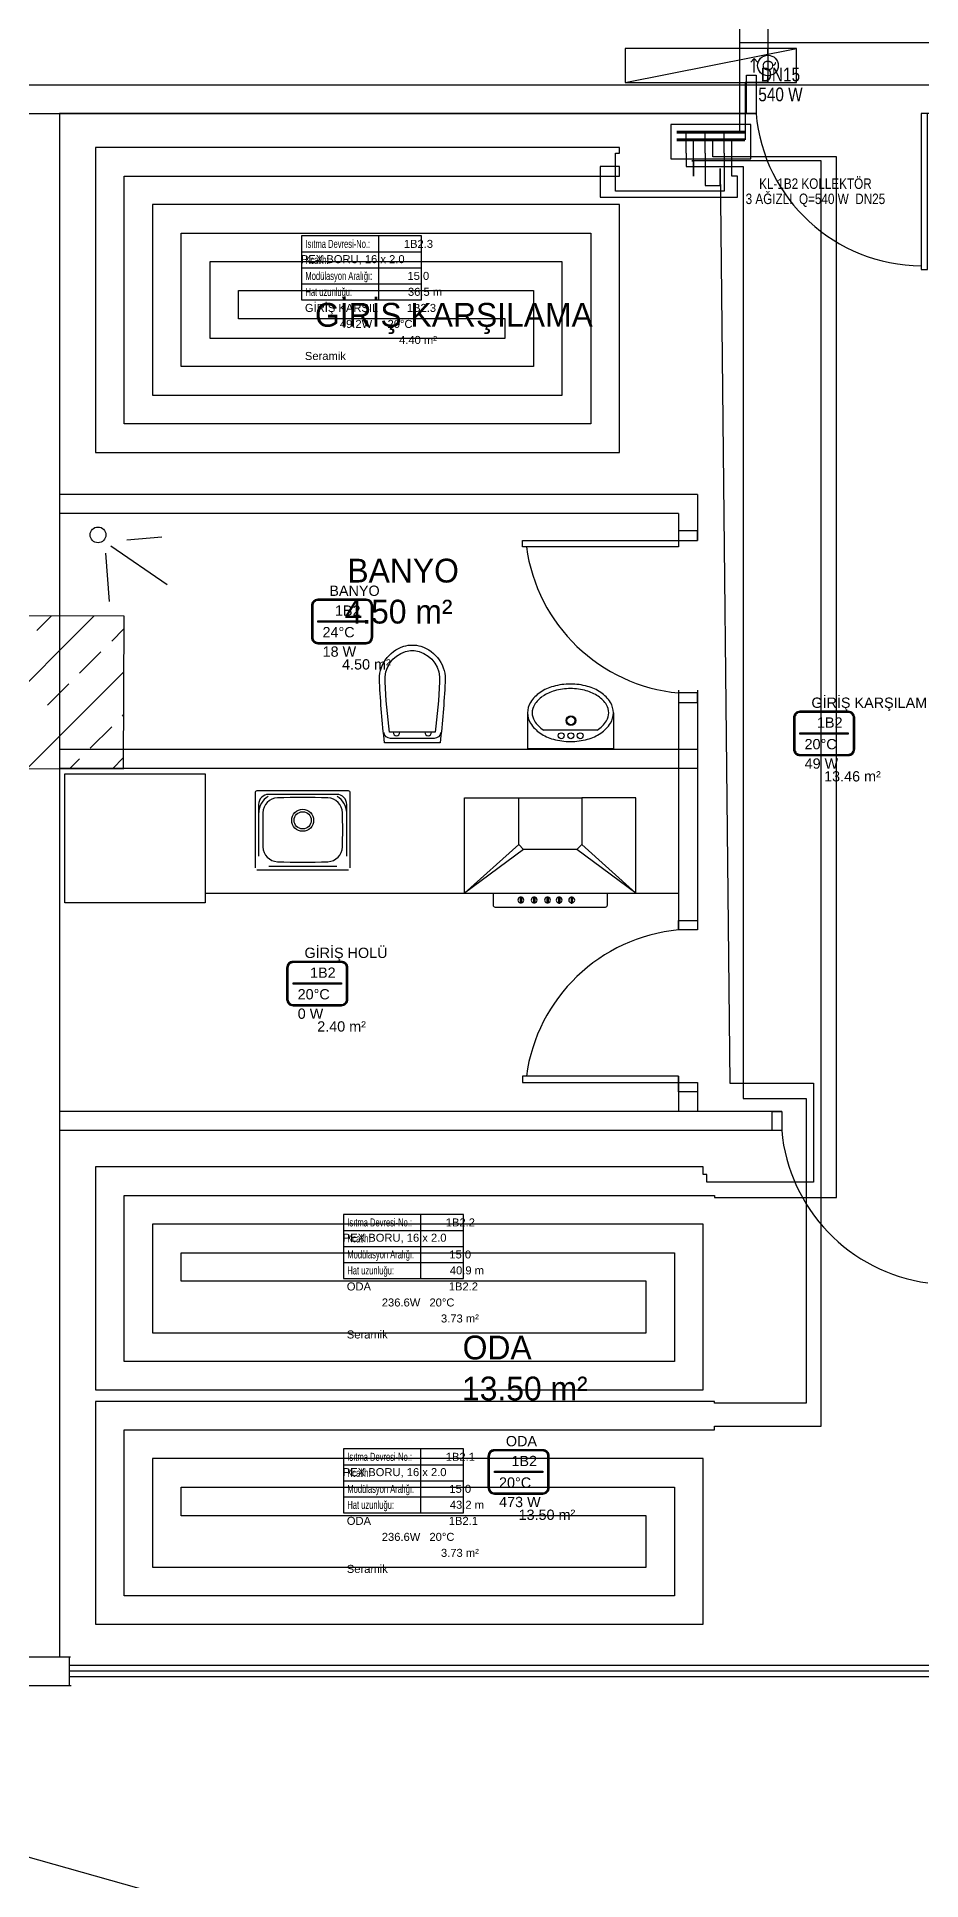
# Model space of a CAD drawing. Header units: centimetres. Extents: x 247996 to 315152, y -468471 to -440326.
# Drawn here: x 285814 to 286278, y -442834 to -441867 of the extents above; entities that cross this region are included whole.
import ezdxf
from ezdxf.enums import TextEntityAlignment as Align

# ---------------------------------------------------------------- set-up
doc = ezdxf.new("R2010")
doc.units = ezdxf.units.CM
doc.linetypes.add('ISITMA DONUS HATTI', pattern=[1.66, 1.57, -0.02, -0.07])
for name, color, linetype in [('SCOTT-MKDU0', 50, 'Continuous'), ('SCOTT-MTY-ISIKAYBIMAHAL', 2, 'Continuous'), ('SCOTT-MTY-KALORIMETRE', 6, 'Continuous'), ('SCOTT-MTY-KOLLETÖR', 7, 'Continuous'), ('SCOTT-MTY-PEX-BORU', 1, 'Continuous'), ('SCOTT-MTY-RADYATÖR', 2, 'Continuous'), ('SCOTT-MTY-SAYAC', 3, 'Continuous')]:
    doc.layers.add(name, color=color, linetype=linetype)
for name, color, linetype, lineweight in [('SCOTT-MTY-ISITMA-CAP', 41, 'Continuous', 30), ('SCOTT-MTY-ISITMA-DONUS-BORU', 30, 'ISITMA DONUS HATTI', 30), ('SCOTT-MTY-ISITMA-GIDIS-BORU', 10, 'Continuous', 30)]:
    doc.layers.add(name, color=color, linetype=linetype, lineweight=lineweight)
doc.styles.add('MtXpl_Comic_Sans_MS', font='comic.ttf')
doc.styles.add('MTYCAPLT', font='arial.ttf')
doc.styles.add('ROTAS', font='arial.ttf')

# ---------------------------------------------------------------- blocks, each defined once
blk = doc.blocks.new('T-DOLAP')
blk.add_line((-45, -9), (45, 9))
blk.add_lwpolyline([(-45, -9), (45, -9), (45, 9), (-45, 9)], close=True)
blk = doc.blocks.new('T-KALORIMETRE')
for p, q in [((-10, 0), (-6, 0)), ((6, 0), (10, 0))]:
    blk.add_line(p, q)
blk.add_lwpolyline([(-4, 8), (4, 8), (2, 10), (4, 8), (2, 6)])
blk.add_circle((0, 0), 6)
at = {"style": 'ROTAS'}
blk.add_text('Q', height=6, dxfattribs=at).set_placement((0, 0), align=Align.MIDDLE_CENTER)
blk = doc.blocks.new('MTY-ETIKET')
at = {"layer": 'SCOTT-MTY-RADYATÖR'}
for p, q in [((2.69, 0), (2.69, 8)), ((-7, 6), (8, 6)), ((-7, 4), (8, 4)), ((-7, 2), (8, 2))]:
    blk.add_line(p, q, dxfattribs=at)
blk.add_lwpolyline([(8, 0), (8, 8), (-7, 8), (-7, 0)], close=True, dxfattribs=at)
at = {"layer": 'SCOTT-MTY-RADYATÖR', "style": 'MTYCAPLT', "width": 0.65}
for s, p in [('Isıtma Devresi-No.:', (-6.5, 7)), ('Kcal/h:', (-6.5, 5)), ('Modülasyon Aralığı:', (-6.5, 3)), ('Hat uzunluğu:', (-6.5, 1))]:
    blk.add_text(s, height=1, rotation=360, dxfattribs=at).set_placement(p, align=Align.MIDDLE_LEFT)
for tag, p in [('NO1_001', (5.8, 6.5)), ('AR_001', (6.25, 2.5)), ('UZ_001', (6.31, 0.51))]:
    blk.add_attdef(tag, p, '', height=1, rotation=360, dxfattribs=at)
at = {"layer": 'SCOTT-MTY-RADYATÖR', "color": 2, "style": 'MTYCAPLT', "width": 0.65}
for tag, p in [('BORU_001', (-7.07, 4.59)), ('YER_001', (2.9, 4.5))]:
    blk.add_attdef(tag, p, '', height=1, dxfattribs=at)
blk = doc.blocks.new('MTY-RADYATOR MAHAL')
at = {"layer": 'SCOTT-MTY-ISIKAYBIMAHAL', "color": 2}
for points in [[(-35.7, 18.4), (-35.7, -18.4, 0.414214), (-28.2, -25.9), (28.2, -25.9, 0.414214), (35.7, -18.4), (35.7, 18.4, 0.414214), (28.2, 25.9), (-28.2, 25.9, 0.414214)], [(-34.2, 18.4), (-34.2, -18.4, 0.414214), (-28.2, -24.4), (28.2, -24.4, 0.414214), (34.2, -18.4), (34.2, 18.4, 0.414214), (28.2, 24.4), (-28.2, 24.4, 0.414214)]]:
    blk.add_lwpolyline(points, format="xyb", close=True, dxfattribs=at)
at = {"layer": 'SCOTT-MTY-ISIKAYBIMAHAL', "color": 4}
for points in [[(-35.2, 18.4), (-35.2, -18.4, 0.414214), (-28.2, -25.4), (28.2, -25.4, 0.414214), (35.2, -18.4), (35.2, 18.4, 0.414214), (28.2, 25.4), (-28.2, 25.4, 0.414214)], [(-34.7, 18.4), (-34.7, -18.4, 0.414214), (-28.2, -24.9), (28.2, -24.9, 0.414214), (34.7, -18.4), (34.7, 18.4, 0.414214), (28.2, 24.9), (-28.2, 24.9, 0.414214)]]:
    blk.add_lwpolyline(points, format="xyb", close=True, dxfattribs=at)
at = {"layer": 'SCOTT-MTY-ISIKAYBIMAHAL', "color": 2}
blk.add_lwpolyline([(-28.2, 0.8), (28.2, 0.8), (28.2, -0.8), (-28.2, -0.8)], close=True, dxfattribs=at)
at = {"layer": 'SCOTT-MTY-ISIKAYBIMAHAL', "color": 1, "style": 'MTYCAPLT', "width": 0.65}
for tag, p in [('MAHAL_001', (-14.9, 29.8)), ('NO_001', (-8.3, 6.7))]:
    blk.add_attdef(tag, p, '', height=12, rotation=360, dxfattribs=at)
at = {"layer": 'SCOTT-MTY-ISIKAYBIMAHAL', "color": 4, "style": 'MTYCAPLT', "width": 0.65}
for tag, p in [('DERECE_001', (-22.8, -18.5)), ('ISIKAYBI_001', (-22.7, -41.1))]:
    blk.add_attdef(tag, p, '', height=12, rotation=360, dxfattribs=at)
blk.add_attdef('ALAN', text='', height=12, rotation=360, dxfattribs=at).set_placement((0, -50), align=Align.MIDDLE_LEFT)

msp = doc.modelspace()

# ---------------------------------------------------------------- linework, layer by layer
at = {"layer": 'SCOTT-MKDU0', "color": 8, "ltscale": 0.03}
for p, q in [((285311.1, -441892.11), (286565.75, -441892.11)), ((285450.46, -441892.11), (286191.74, -441892.11)), ((285450.46, -441907.11), (286191.74, -441907.11)), ((285826.1, -441907.11), (285826.1, -442687.11)), ((285826.1, -441907.11), (285826.1, -442717.11)), ((286191.74, -441907.11), (285826.1, -441907.11)), ((285826.1, -441907.11), (285826.1, -442717.11)), ((286311.1, -441907.11), (286278.43, -441907.11)), ((286161.1, -442107.11), (285826.1, -442107.11)), ((286161.1, -442107.11), (286161.1, -442131.2)), ((286151.1, -442117.11), (285826.1, -442117.11)), ((286151.1, -442117.11), (286151.1, -442134.52)), ((285850.22, -442137.96), (285852.18, -442163.33)), ((285853.01, -442134.06), (285882.58, -442154.27)), ((285861.43, -442130.82), (285879.8, -442129.4)), ((285779.74, -442235.37), (285844.12, -442170.99)), ((285859.96, -442171.04), (285779.96, -442170.77)), ((285814.21, -442178.45), (285821.74, -442170.91)), ((285859.68, -442251.04), (285859.96, -442171.04)), ((285853.49, -442184.06), (285859.93, -442177.62)), ((285836.66, -442200.9), (285847.88, -442189.67)), ((285809.14, -442250.87), (285859.86, -442200.15)), ((285819.82, -442217.74), (285831.04, -442206.51)), ((286151.1, -442209.77), (286151.1, -442335.64)), ((286161.1, -442209.73), (286161.1, -442335.64)), ((285859.11, -442223.35), (285859.78, -442222.68)), ((286071.82, -442221.66), (286071.82, -442240.32)), ((286116.85, -442221.66), (286116.85, -442240.32)), ((285842.27, -442240.19), (285853.49, -442228.96)), ((286080.28, -442230.69), (286108.38, -442230.69)), ((286161.1, -442240.88), (285826.1, -442240.88)), ((286071.82, -442240.32), (286116.85, -442240.32)), ((285779.68, -442250.77), (285859.68, -442251.04)), ((286161.1, -442250.88), (285826.1, -442250.88)), ((285828.96, -442253.65), (285902.58, -442253.65)), ((285828.96, -442321.34), (285828.96, -442253.65)), ((285831.51, -442250.95), (285836.66, -442245.8)), ((285853.89, -442251.02), (285859.7, -442245.21)), ((285902.58, -442253.65), (285902.58, -442321.34)), ((285928.76, -442263.64), (285928.76, -442303.07)), ((285977.76, -442262.64), (285929.76, -442262.64)), ((285978.76, -442303.07), (285978.76, -442263.64)), ((285930.61, -442269.79), (285930.61, -442296.92)), ((285971.61, -442264.49), (285935.91, -442264.49)), ((285976.91, -442296.92), (285976.91, -442269.79)), ((286038.73, -442266.35), (286067.23, -442266.35)), ((286038.73, -442316.35), (286038.73, -442266.35)), ((286128.73, -442266.35), (286100.23, -442266.35)), ((286128.73, -442316.35), (286128.73, -442266.35)), ((286038.73, -442316.35), (286067.23, -442290.85)), ((286100.23, -442290.85), (286128.73, -442316.35)), ((285935.91, -442302.22), (285971.61, -442302.22)), ((286069.73, -442293.35), (286038.73, -442316.35)), ((286128.73, -442316.35), (286097.73, -442293.35)), ((285929.76, -442304.07), (285977.76, -442304.07)), ((285902.58, -442321.34), (285828.96, -442321.34)), ((285902.58, -442316.34), (286151.1, -442316.34)), ((285902.58, -442316.34), (286151.1, -442316.34)), ((286038.73, -442316.35), (286128.73, -442316.35)), ((286053.75, -442316.35), (286053.75, -442322.65)), ((286067.94, -442318.4), (286067.94, -442320.97)), ((286068.56, -442318.4), (286067.94, -442318.4)), ((286067.94, -442320.97), (286067.94, -442321.49)), ((286068.56, -442321.49), (286067.94, -442321.49)), ((286068.56, -442318.4), (286068.56, -442320.97)), ((286068.56, -442320.97), (286068.56, -442321.48)), ((286074.94, -442318.4), (286074.94, -442320.97)), ((286075.56, -442318.4), (286074.94, -442318.4)), ((286074.94, -442320.97), (286074.94, -442321.49)), ((286075.56, -442321.49), (286074.94, -442321.49)), ((286075.56, -442318.4), (286075.56, -442320.97)), ((286075.56, -442320.97), (286075.56, -442321.48)), ((286081.93, -442318.4), (286081.93, -442320.97)), ((286082.55, -442318.4), (286081.93, -442318.4)), ((286081.93, -442320.97), (286081.93, -442321.49)), ((286082.55, -442321.49), (286081.93, -442321.49)), ((286082.55, -442318.4), (286082.55, -442320.97)), ((286082.55, -442320.97), (286082.55, -442321.49)), ((286088.08, -442318.4), (286088.08, -442320.97)), ((286088.7, -442318.4), (286088.08, -442318.4)), ((286088.08, -442320.97), (286088.08, -442321.49)), ((286088.08, -442321.49), (286088.7, -442321.49)), ((286088.7, -442318.4), (286088.7, -442320.97)), ((286088.7, -442320.97), (286088.7, -442321.49)), ((286094.67, -442318.4), (286094.67, -442320.97)), ((286095.28, -442318.4), (286094.67, -442318.4)), ((286094.67, -442320.97), (286094.67, -442321.49)), ((286094.67, -442321.49), (286095.28, -442321.49)), ((286095.28, -442318.4), (286095.28, -442320.97)), ((286095.28, -442320.97), (286095.28, -442321.49)), ((286113.75, -442322.65), (286113.75, -442316.35)), ((286054.75, -442323.65), (286112.75, -442323.65)), ((286151.1, -442412.32), (286151.1, -442430.88)), ((286161.1, -442415.64), (286161.1, -442430.88)), ((286205.21, -442430.88), (285826.1, -442430.88)), ((286205.21, -442440.88), (285826.1, -442440.88)), ((285806.1, -442717.11), (285831.95, -442717.11)), ((285826.1, -442717.11), (285831.95, -442717.11)), ((285831.1, -442717.11), (285831.1, -442732.11)), ((286294.34, -442721.61), (285831.1, -442721.61)), ((286294.34, -442724.61), (285831.1, -442724.61)), ((286294.34, -442727.61), (285831.1, -442727.61)), ((286802.68, -443102.11), (285492.99, -442732.87)), ((285806.1, -442732.11), (285832.28, -442732.11))]:
    msp.add_line(p, q, dxfattribs=at)
for points in [[(286186.74, -441887.11), (286191.74, -441887.11), (286191.74, -441907.11), (286186.74, -441907.11), (286186.74, -441887.11)], [(286186.74, -441887.11), (286191.74, -441887.11), (286191.74, -441907.11), (286186.74, -441907.11), (286186.74, -441887.11)], [(286186.74, -441887.11), (286191.74, -441887.11), (286191.74, -441907.11), (286186.74, -441907.11), (286186.74, -441887.11)], [(286161.1, -442131.2), (286161.1, -442126.2), (286151.1, -442126.2), (286151.1, -442131.2), (286161.1, -442131.2)], [(286161.1, -442216.2), (286161.1, -442211.2), (286151.1, -442211.2), (286151.1, -442216.2), (286161.1, -442216.2)], [(286161.1, -442330.64), (286161.1, -442335.64), (286151.1, -442335.64), (286151.1, -442330.64), (286161.1, -442330.64)], [(286161.1, -442415.64), (286161.1, -442420.64), (286151.1, -442420.64), (286151.1, -442415.64), (286161.1, -442415.64)], [(286200.21, -442430.88), (286205.21, -442430.88), (286205.21, -442440.88), (286200.21, -442440.88), (286200.21, -442430.88)]]:
    msp.add_lwpolyline(points, dxfattribs=at)
for points in [[(286281.74, -441907.11), (286278.43, -441907.11), (286278.43, -441988.98), (286281.74, -441988.98)], [(286151.1, -442131.2), (286151.1, -442134.52), (286069.23, -442134.52), (286069.23, -442131.2)], [(286151.1, -442415.64), (286151.1, -442412.32), (286069.23, -442412.32), (286069.23, -442415.64)]]:
    msp.add_lwpolyline(points, close=True, dxfattribs=at)
for points in [[(285996.73, -442237.47, -0.01664), (285994.11, -442205.64, -0.351622), (286006.9, -442186.72, -0.068714), (286011.32, -442186.11, -0.068714), (286015.74, -442186.72, -0.351622), (286028.52, -442205.64, -0.01664), (286025.91, -442237.47)], [(285999.3, -442231.9, -0.016866), (285996.99, -442205.45, -0.351778), (286007.71, -442189.48, -0.068022), (286011.32, -442188.99, -0.068022), (286014.92, -442189.48, -0.351778), (286025.65, -442205.45, -0.016866), (286023.34, -442231.9)]]:
    msp.add_lwpolyline(points, format="xyb", close=True, dxfattribs=at)
msp.add_lwpolyline([(286026.19, -442232.02, -0.389191), (286022.84, -442235.09), (286011.32, -442235.09), (285999.8, -442235.09, -0.389191), (285996.45, -442232.02, -0.389191)], format="xyb", dxfattribs=at)
for centre, radius in [((285846.31, -442128.31, 51), 4.14), ((286094.58, -442225.78), 2.52), ((286094.58, -442225.78), 2.12), ((286089.48, -442233.72), 1.56), ((286094.53, -442233.72), 1.56), ((286099.45, -442233.72), 1.56)]:
    msp.add_circle(centre, radius, dxfattribs=at)
for centre, radius, start, end in [((286278.99, -441899.45), 87.59, 185.01909, 269.63134), ((286278.99, -441899.45), 87.59, 185.01909, 269.63134), ((286278.99, -441899.45), 87.59, 185.01909, 269.63134), ((286159.33, -442122.64), 88.95, 187.67474, 264.69191), ((286087.98, -442225.27), 17.19, 123.83466, 148.28659), ((286087.98, -442225.27), 14.8, 123.83466, 148.28659), ((286091.82, -442230.99), 24.08, 105.51757, 123.83466), ((286091.82, -442230.99), 21.68, 105.51757, 123.83466), ((286094.33, -442240.04), 33.47, 90, 105.51757), ((286094.33, -442240.04), 31.07, 90, 105.51757), ((286094.33, -442240.04), 33.47, 74.48243, 90), ((286094.33, -442240.04), 31.07, 74.48243, 90), ((286096.84, -442230.99), 21.68, 56.16534, 74.48243), ((286096.84, -442230.99), 24.08, 56.16534, 74.48243), ((286100.68, -442225.27), 14.8, 31.71341, 56.16534), ((286100.68, -442225.27), 17.19, 31.71341, 56.16534), ((286082.15, -442221.66), 10.33, 148.28659, 180), ((286082.15, -442221.66), 10.33, 180, 211.71341), ((286082.15, -442221.66), 7.93, 148.28659, 180), ((286082.15, -442221.66), 7.93, 180, 211.71341), ((286106.52, -442221.66), 7.93, 0, 31.71341), ((286106.52, -442221.66), 7.93, 328.28659, 0), ((286106.52, -442221.66), 10.33, 0, 31.71341), ((286106.52, -442221.66), 10.33, 328.28659, 0), ((286003.01, -442231.9), 1.78, 180, 0), ((286019.62, -442231.9), 1.78, 180, 0), ((286087.98, -442218.06), 17.19, 211.71341, 236.16534), ((286087.98, -442218.06), 14.8, 211.71341, 238.62326), ((286091.82, -442212.33), 24.08, 236.16534, 254.48243), ((286096.84, -442212.33), 24.08, 285.51757, 303.83466), ((286100.68, -442218.06), 14.8, 301.37674, 328.28659), ((286100.68, -442218.06), 17.19, 303.83466, 328.28659), ((286094.33, -442203.29), 33.47, 254.48243, 270), ((286094.33, -442203.29), 33.47, 270, 285.51757), ((286068.28, -442319.96), 1.54, 102.62331, 257.3765), ((286068.28, -442319.96), 1.54, 280.53795, 79.42462), ((286075.27, -442319.96), 1.54, 102.62331, 257.3765), ((286075.27, -442319.96), 1.54, 280.53795, 79.42462), ((286082.27, -442319.96), 1.54, 102.62331, 257.3765), ((286082.27, -442319.96), 1.54, 280.53795, 79.42462), ((286088.42, -442319.96), 1.54, 102.62331, 257.3765), ((286088.42, -442319.96), 1.54, 280.53795, 79.42462), ((286095, -442319.96), 1.54, 102.62331, 257.3765), ((286095, -442319.96), 1.54, 280.53795, 79.42462), ((286054.75, -442322.65), 1, 180, 270), ((286112.75, -442322.65), 1, 270, 0), ((286159.33, -442424.2), 88.95, 95.30809, 172.32526), ((286293.78, -442432.65), 88.95, 185.30809, 262.32526)]:
    msp.add_arc(centre, radius, start, end, dxfattribs=at)
for centre, major_axis, start_param, end_param in [((285929.76, -442263.64), (-0.707, 0.707), -0.785398, 0.785398), ((285977.76, -442263.64), (-0.707, 0.707), 3.926991, 5.497787), ((285935.91, -442269.79), (-3.75, 3.75), -0.785398, 0.785398), ((285940.75, -442274.31), (-7.14, 7.14), -0.258001, 0.758428), ((285940.88, -442274.32), (5.66, 5.66), 0.825137, 2.329224), ((285953.76, -442598.32), (-332.25, 0), 4.67265, 4.752129), ((285953.76, -442278.07), (4.07, 4.07), 3.926991, 10.210176), ((285966.64, -442274.32), (5.66, 5.66), 5.524757, 7.028844), ((285971.61, -442269.79), (3.75, 3.75), 5.497787, 7.068583), ((285966.76, -442274.31), (7.14, 7.14), 5.524757, 6.541187), ((286265.01, -442283.07), (-234.94, 234.94), 0.758428, 0.812368), ((285953.76, -442278.07), (3.18, 3.18), 3.926991, 10.210176), ((285642.51, -442283.07), (234.94, 234.94), 5.470817, 5.524757), ((285940.88, -442291.81), (-5.66, 5.66), 0.812368, 2.316455), ((285966.64, -442291.81), (-5.66, 5.66), 2.395934, 3.900021), ((285953.76, -441967.82), (-332.25, 0), 1.531058, 1.610536)]:
    msp.add_ellipse(centre, major_axis=major_axis, ratio=1, start_param=start_param, end_param=end_param, dxfattribs=at)
at = {"layer": 'SCOTT-MKDU0', "color": 8, "ltscale": 0.03, "invisible_edges": 4}
for points in [[(286067.23, -442266.35), (286100.23, -442266.35), (286100.23, -442290.85), (286067.23, -442290.85)], [(286097.73, -442293.35), (286069.73, -442293.35), (286067.23, -442290.85), (286100.23, -442290.85)]]:
    msp.add_3dface(points, dxfattribs=at)
at = {"layer": 'SCOTT-MTY-ISITMA-DONUS-BORU'}
for points in [[(286198, -441860), (286198, -441873)], [(286198, -441873), (286198, -441891)], [(286198, -441891), (286186, -441891), (286186, -441921)], [(286159, -441928), (286159, -441921)], [(286169, -441928), (286169, -441921)], [(286179, -441928), (286179, -441921)]]:
    msp.add_lwpolyline(points, dxfattribs=at)
at = {"layer": 'SCOTT-MTY-ISITMA-DONUS-BORU', "const_width": 1.6}
msp.add_lwpolyline([(286150, -441921), (286186, -441921)], dxfattribs=at)
at = {"layer": 'SCOTT-MTY-ISITMA-GIDIS-BORU'}
for points in [[(285735, -441765), (286183, -441765), (286183, -441870)], [(286183, -441870), (286475, -441870)], [(286183, -441870), (286183, -441873)], [(286183, -441873), (286183, -441891)], [(286183, -441891), (286183, -441917)], [(286155, -441928), (286155, -441917)], [(286165, -441928), (286165, -441917)], [(286175, -441928), (286175, -441917)]]:
    msp.add_lwpolyline(points, dxfattribs=at)
at = {"layer": 'SCOTT-MTY-ISITMA-GIDIS-BORU', "const_width": 1.6}
msp.add_lwpolyline([(286150, -441917), (286186, -441917)], dxfattribs=at)
at = {"layer": 'SCOTT-MTY-KOLLETÖR'}
msp.add_lwpolyline([(286147, -441931), (286189, -441931), (286189, -441913), (286147, -441913)], close=True, dxfattribs=at)
at = {"layer": 'SCOTT-MTY-PEX-BORU'}
for points in [[(286175, -441928), (286175, -441948), (286118, -441948), (286118, -441928), (286120, -441928), (286120, -441925), (285845, -441925), (285845, -442085), (286120, -442085), (286120, -441955), (285875, -441955), (285875, -442055), (286090, -442055), (286090, -441985), (285905, -441985), (285905, -442025), (286060, -442025), (286060, -442015), (285920, -442015), (285920, -442000), (286075, -442000), (286075, -442040), (285890, -442040), (285890, -441970), (286105, -441970), (286105, -442070), (285860, -442070), (285860, -441940), (286120, -441940), (286120, -441935), (286110, -441935), (286110, -441951), (286182, -441951), (286182, -441940), (286179, -441940), (286179, -441928)], [(286155, -441928), (286155, -441935), (286185, -441935), (286185, -442424), (286218, -442424), (286218, -442584), (286170, -442584), (286170, -442583), (286164, -442583), (285845, -442583), (285845, -442700), (286164, -442700), (286164, -442613), (285875, -442613), (285875, -442670), (286134, -442670), (286134, -442643), (285890, -442643), (285890, -442628), (286149, -442628), (286149, -442685), (285860, -442685), (285860, -442598), (286164, -442598), (286170, -442598), (286170, -442596), (286226, -442596), (286226, -441932), (286158, -441932), (286159, -441932), (286159, -441940), (286159, -441928)], [(286165, -441928), (286165, -441945), (286173, -441945), (286173, -441936), (286178, -442416), (286222, -442416), (286222, -442468), (286166, -442468), (286166, -442464), (286164, -442464), (286164, -442460), (285845, -442460), (285845, -442577), (286164, -442577), (286164, -442490), (285875, -442490), (285875, -442547), (286134, -442547), (286134, -442520), (285890, -442520), (285890, -442505), (286149, -442505), (286149, -442562), (285860, -442562), (285860, -442475), (286164, -442475), (286170, -442475), (286170, -442476), (286234, -442476), (286234, -441930), (286169, -441930), (286169, -441928)]]:
    msp.add_lwpolyline(points, dxfattribs=at)

# ---------------------------------------------------------------- block references
at = {"layer": 'SCOTT-MTY-ISIKAYBIMAHAL'}
ref = msp.add_blockref('MTY-RADYATOR MAHAL', (285974.45, -442173.75), dxfattribs=dict(at, xscale=0.45, yscale=0.45))
ref.add_attrib('DERECE_001', '24%%DC', (285964.17, -442182.06), dxfattribs={"height": 5.4, "rotation": 359.99998, "style": 'MTYCAPLT'})
ref.add_attrib('MAHAL_001', 'BANYO', (285967.76, -442160.32), dxfattribs={"height": 5.4, "rotation": 359.99998, "style": 'MTYCAPLT'})
ref.add_attrib('ISIKAYBI_001', '18 W', (285964.22, -442192.25), dxfattribs={"height": 5.4, "rotation": 359.99998, "style": 'MTYCAPLT'})
ref.add_attrib('NO_001', '1B2', (285970.7, -442170.73), dxfattribs={"height": 5.4, "rotation": 359.99998, "style": 'MTYCAPLT'})
ref.add_attrib('ALAN', '4.50 m²', (285974.45, -442198.95), dxfattribs={"height": 5.4, "rotation": 359.99998, "style": 'MTYCAPLT'})
ref = msp.add_blockref('MTY-RADYATOR MAHAL', (286227.5, -442232.5), dxfattribs=dict(at, xscale=0.45, yscale=0.45))
ref.add_attrib('DERECE_001', '20%%DC', (286217.22, -442240.81), dxfattribs={"height": 5.4, "rotation": 359.99998, "style": 'MTYCAPLT'})
ref.add_attrib('MAHAL_001', 'GİRİŞ KARŞILAM', (286220.81, -442219.07), dxfattribs={"height": 5.4, "rotation": 359.99998, "style": 'MTYCAPLT'})
ref.add_attrib('ISIKAYBI_001', '49 W', (286217.27, -442251), dxfattribs={"height": 5.4, "rotation": 359.99998, "style": 'MTYCAPLT'})
ref.add_attrib('NO_001', '1B2', (286223.75, -442229.48), dxfattribs={"height": 5.4, "rotation": 359.99998, "style": 'MTYCAPLT'})
ref.add_attrib('ALAN', '13.46 m²', (286227.5, -442257.7), dxfattribs={"height": 5.4, "rotation": 359.99998, "style": 'MTYCAPLT'})
ref = msp.add_blockref('MTY-RADYATOR MAHAL', (285961.39, -442363.75), dxfattribs=dict(at, xscale=0.45, yscale=0.45))
ref.add_attrib('DERECE_001', '20%%DC', (285951.11, -442372.06), dxfattribs={"height": 5.4, "rotation": 359.99998, "style": 'MTYCAPLT'})
ref.add_attrib('MAHAL_001', 'GİRİŞ HOLÜ', (285954.7, -442350.32), dxfattribs={"height": 5.4, "rotation": 359.99998, "style": 'MTYCAPLT'})
ref.add_attrib('ISIKAYBI_001', '0 W', (285951.16, -442382.25), dxfattribs={"height": 5.4, "rotation": 359.99998, "style": 'MTYCAPLT'})
ref.add_attrib('NO_001', '1B2', (285957.63, -442360.73), dxfattribs={"height": 5.4, "rotation": 359.99998, "style": 'MTYCAPLT'})
ref.add_attrib('ALAN', '2.40 m²', (285961.39, -442388.95), dxfattribs={"height": 5.4, "rotation": 359.99998, "style": 'MTYCAPLT'})
ref = msp.add_blockref('MTY-RADYATOR MAHAL', (286067.1, -442620), dxfattribs=dict(at, xscale=0.45, yscale=0.45))
ref.add_attrib('DERECE_001', '20%%DC', (286056.83, -442628.31), dxfattribs={"height": 5.4, "rotation": 359.99998, "style": 'MTYCAPLT'})
ref.add_attrib('MAHAL_001', 'ODA', (286060.42, -442606.57), dxfattribs={"height": 5.4, "rotation": 359.99998, "style": 'MTYCAPLT'})
ref.add_attrib('ISIKAYBI_001', '473 W', (286056.88, -442638.5), dxfattribs={"height": 5.4, "rotation": 359.99998, "style": 'MTYCAPLT'})
ref.add_attrib('NO_001', '1B2', (286063.35, -442616.98), dxfattribs={"height": 5.4, "rotation": 359.99998, "style": 'MTYCAPLT'})
ref.add_attrib('ALAN', '13.50 m²', (286067.1, -442645.2), dxfattribs={"height": 5.4, "rotation": 359.99998, "style": 'MTYCAPLT'})
at = {"layer": 'SCOTT-MTY-KALORIMETRE', "xscale": 0.9, "yscale": 0.9, "rotation": 90}
msp.add_blockref('T-KALORIMETRE', (286198, -441882), dxfattribs=at)
at = {"layer": 'SCOTT-MTY-PEX-BORU'}
ref = msp.add_blockref('MTY-ETIKET', (285982.5, -442005), dxfattribs=dict(at, xscale=4.2, yscale=4.2))
ref.add_attrib('UZ_001', '36.5 m', (286009.01, -442002.86), dxfattribs={"height": 4.2, "rotation": 359.99998, "style": 'MTYCAPLT'})
ref.add_attrib('AR_001', '15.0', (286008.75, -441994.5), dxfattribs={"height": 4.2, "rotation": 359.99998, "style": 'MTYCAPLT'})
ref.add_attrib('NO1_001', '1B2.3', (286006.86, -441977.7), dxfattribs={"height": 4.2, "rotation": 359.99998, "style": 'MTYCAPLT'})
ref.add_attrib('BORU_001', 'PEX BORU, 16 x 2.0', (285952.81, -441985.72), dxfattribs={"height": 4.2, "style": 'MTYCAPLT'})
ref.add_attrib('MAHAL_001', 'GİRİŞ KARŞIL', (285954.92, -442011.3), dxfattribs={"height": 4.2, "style": 'MTYCAPLT'})
ref.add_attrib('NO_001', '1B2.3', (286008.45, -442011.3), dxfattribs={"height": 4.2, "style": 'MTYCAPLT'})
ref.add_attrib('DERECE_001', '20°C', (285998.31, -442019.7), dxfattribs={"height": 4.2, "style": 'MTYCAPLT'})
ref.add_attrib('KCAL/H:_001', '49.2W', (285973.29, -442019.7), dxfattribs={"height": 4.2, "style": 'MTYCAPLT'})
ref.add_attrib('ALAN_001', '4.40 m²', (286004.35, -442028.1), dxfattribs={"height": 4.2, "style": 'MTYCAPLT'})
ref.add_attrib('MALZEMECINSI_001', 'Seramik', (285954.92, -442036.5), dxfattribs={"height": 4.2, "style": 'MTYCAPLT'})
ref = msp.add_blockref('MTY-ETIKET', (286004.5, -442518.5), dxfattribs=dict(at, xscale=4.2, yscale=4.2))
ref.add_attrib('UZ_001', '40.9 m', (286031.01, -442516.36), dxfattribs={"height": 4.2, "rotation": 359.99998, "style": 'MTYCAPLT'})
ref.add_attrib('AR_001', '15.0', (286030.75, -442508), dxfattribs={"height": 4.2, "rotation": 359.99998, "style": 'MTYCAPLT'})
ref.add_attrib('NO1_001', '1B2.2', (286028.86, -442491.2), dxfattribs={"height": 4.2, "rotation": 359.99998, "style": 'MTYCAPLT'})
ref.add_attrib('BORU_001', 'PEX BORU, 16 x 2.0', (285974.81, -442499.22), dxfattribs={"height": 4.2, "style": 'MTYCAPLT'})
ref.add_attrib('MAHAL_001', 'ODA', (285976.92, -442524.8), dxfattribs={"height": 4.2, "style": 'MTYCAPLT'})
ref.add_attrib('NO_001', '1B2.2', (286030.45, -442524.8), dxfattribs={"height": 4.2, "style": 'MTYCAPLT'})
ref.add_attrib('DERECE_001', '20°C', (286020.31, -442533.2), dxfattribs={"height": 4.2, "style": 'MTYCAPLT'})
ref.add_attrib('KCAL/H:_001', '236.6W', (285995.29, -442533.2), dxfattribs={"height": 4.2, "style": 'MTYCAPLT'})
ref.add_attrib('ALAN_001', '3.73 m²', (286026.35, -442541.6), dxfattribs={"height": 4.2, "style": 'MTYCAPLT'})
ref.add_attrib('MALZEMECINSI_001', 'Seramik', (285976.92, -442550), dxfattribs={"height": 4.2, "style": 'MTYCAPLT'})
ref = msp.add_blockref('MTY-ETIKET', (286004.5, -442641.5), dxfattribs=dict(at, xscale=4.2, yscale=4.2))
ref.add_attrib('UZ_001', '43.2 m', (286031.01, -442639.36), dxfattribs={"height": 4.2, "rotation": 359.99998, "style": 'MTYCAPLT'})
ref.add_attrib('AR_001', '15.0', (286030.75, -442631), dxfattribs={"height": 4.2, "rotation": 359.99998, "style": 'MTYCAPLT'})
ref.add_attrib('NO1_001', '1B2.1', (286028.86, -442614.2), dxfattribs={"height": 4.2, "rotation": 359.99998, "style": 'MTYCAPLT'})
ref.add_attrib('BORU_001', 'PEX BORU, 16 x 2.0', (285974.81, -442622.22), dxfattribs={"height": 4.2, "style": 'MTYCAPLT'})
ref.add_attrib('MAHAL_001', 'ODA', (285976.92, -442647.8), dxfattribs={"height": 4.2, "style": 'MTYCAPLT'})
ref.add_attrib('NO_001', '1B2.1', (286030.45, -442647.8), dxfattribs={"height": 4.2, "style": 'MTYCAPLT'})
ref.add_attrib('DERECE_001', '20°C', (286020.31, -442656.2), dxfattribs={"height": 4.2, "style": 'MTYCAPLT'})
ref.add_attrib('KCAL/H:_001', '236.6W', (285995.29, -442656.2), dxfattribs={"height": 4.2, "style": 'MTYCAPLT'})
ref.add_attrib('ALAN_001', '3.73 m²', (286026.35, -442664.6), dxfattribs={"height": 4.2, "style": 'MTYCAPLT'})
ref.add_attrib('MALZEMECINSI_001', 'Seramik', (285976.92, -442673), dxfattribs={"height": 4.2, "style": 'MTYCAPLT'})
at = {"layer": 'SCOTT-MTY-SAYAC'}
msp.add_blockref('T-DOLAP', (286168, -441882), dxfattribs=at)

# ---------------------------------------------------------------- texts
at = {"layer": 'SCOTT-MKDU0', "color": 8, "ltscale": 0.03, "style": 'MtXpl_Comic_Sans_MS'}
for s, p in [('GİRİŞ KARŞILAMA', (285960.2, -442019.08)), ('ODA', (286037.74, -442560.98)), ('13.50 m²', (286037.39, -442582.5))]:
    msp.add_text(s, height=12.5, rotation=360, dxfattribs=at).set_placement(p)
for s, p in [('BANYO', (285977.23, -442153.3)), ('4.50 m²', (285975.73, -442174.83))]:
    msp.add_text(s, height=12.5, dxfattribs=at).set_placement(p)
at = {"layer": 'SCOTT-MTY-ISITMA-CAP', "style": 'ROTAS', "width": 0.8}
for s, p in [('DN15', (286204.58, -441886.72)), ('540 W', (286204.58, -441897.16))]:
    msp.add_text(s, height=7.2, dxfattribs=at).set_placement(p, align=Align.MIDDLE_CENTER)
at = {"layer": 'SCOTT-MTY-KOLLETÖR', "style": 'ROTAS', "width": 0.8}
for s, p in [('KL-1B2 KOLLEKTÖR', (286222.92, -441943.99)), ('3 AĞIZLI  Q=540 W  DN25', (286222.92, -441951.96))]:
    msp.add_text(s, height=5.5, dxfattribs=at).set_placement(p, align=Align.MIDDLE_CENTER)

doc.saveas('drawing.dxf')
